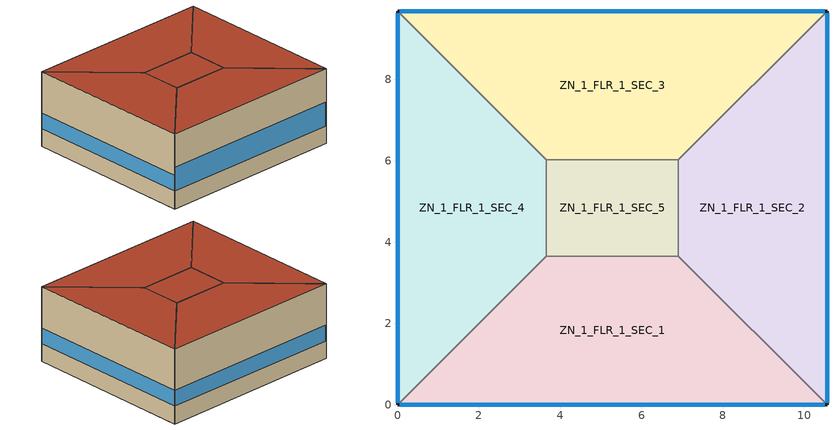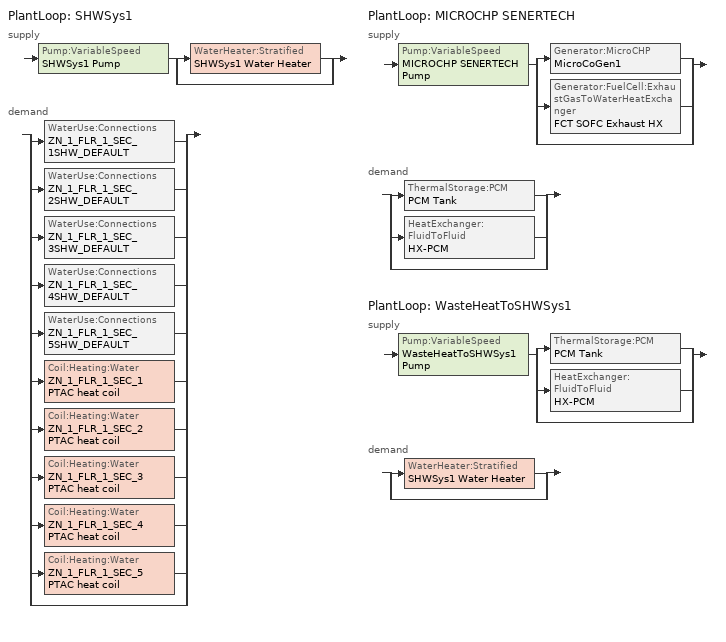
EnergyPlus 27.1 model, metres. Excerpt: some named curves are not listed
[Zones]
ZN_1_FLR_1_SEC_1
 floor ground (ASHRAE 90.1-2004_Sec 5.5-4_Unheated_Ext-slab): 3.66,3.66 6.9,3.66 10.56,0 0,0 z0
 wall outside (CBECS_New_Restaurant_North_Mass_Ext-wall): 0,0 10.56,0 z0:4.22
 wall to ZN_1_FLR_1_SEC_2 (ASHRAE 90.1-2004_Sec 5.5-4_Interior Wall_Int-Wall): 10.56,0 6.9,3.66 z0:4.22
 wall to ZN_1_FLR_1_SEC_5 (ASHRAE 90.1-2004_Sec 5.5-4_Interior Wall_Int-Wall): 6.9,3.66 3.66,3.66 z0:4.22
 wall to ZN_1_FLR_1_SEC_4 (ASHRAE 90.1-2004_Sec 5.5-4_Interior Wall_Int-Wall): 3.66,3.66 0,0 z0:4.22
 window (CBECS_Windows_Single_Pane_Tinted_0_1_fixed_north_window): 0.05,0 10.51,0 z1:2.33
 roof outside (CBECS_New_Restaurant_North_IEAD_Roof): 0,0 10.56,0 6.9,3.66 3.66,3.66 z4.22
ZN_1_FLR_1_SEC_2
 floor ground (ASHRAE 90.1-2004_Sec 5.5-4_Unheated_Ext-slab): 6.9,3.66 6.9,6.02 10.56,9.68 10.56,0 z0
 wall outside (CBECS_New_Restaurant_North_Mass_Ext-wall): 10.56,0 10.56,9.68 z0:4.22
 wall to ZN_1_FLR_1_SEC_3 (ASHRAE 90.1-2004_Sec 5.5-4_Interior Wall_Int-Wall): 10.56,9.68 6.9,6.02 z0:4.22
 wall to ZN_1_FLR_1_SEC_5 (ASHRAE 90.1-2004_Sec 5.5-4_Interior Wall_Int-Wall): 6.9,6.02 6.9,3.66 z0:4.22
 window (CBECS_Windows_Single_Pane_Tinted_0_1_fixed_west_window): 10.56,0.05 10.56,9.63 z1:1.89
 roof outside (CBECS_New_Restaurant_North_IEAD_Roof): 10.56,0 10.56,9.68 6.9,6.02 6.9,3.66 z4.22
ZN_1_FLR_1_SEC_3
 floor ground (ASHRAE 90.1-2004_Sec 5.5-4_Unheated_Ext-slab): 0,9.68 10.56,9.68 6.9,6.02 3.66,6.02 z0
 wall outside (CBECS_New_Restaurant_North_Mass_Ext-wall): 10.56,9.68 0,9.68 z0:4.22
 wall to ZN_1_FLR_1_SEC_5 (ASHRAE 90.1-2004_Sec 5.5-4_Interior Wall_Int-Wall): 3.66,6.02 6.9,6.02 z0:4.22
 wall to ZN_1_FLR_1_SEC_4 (ASHRAE 90.1-2004_Sec 5.5-4_Interior Wall_Int-Wall): 0,9.68 3.66,6.02 z0:4.22
 window (CBECS_Windows_Single_Pane_Tinted_0_1_fixed_south_window): 10.51,9.68 0.05,9.68 z1:1.89
 roof outside (CBECS_New_Restaurant_North_IEAD_Roof): 3.66,6.02 6.9,6.02 10.56,9.68 0,9.68 z4.22
ZN_1_FLR_1_SEC_4
 floor ground (ASHRAE 90.1-2004_Sec 5.5-4_Unheated_Ext-slab): 0,9.68 3.66,6.02 3.66,3.66 0,0 z0
 wall outside (CBECS_New_Restaurant_North_Mass_Ext-wall): 0,9.68 0,0 z0:4.22
 wall to ZN_1_FLR_1_SEC_5 (ASHRAE 90.1-2004_Sec 5.5-4_Interior Wall_Int-Wall): 3.66,3.66 3.66,6.02 z0:4.22
 window (CBECS_Windows_Single_Pane_Tinted_0_1_fixed_east_window): 0,9.63 0,0.05 z1:1.89
 roof outside (CBECS_New_Restaurant_North_IEAD_Roof): 0,0 3.66,3.66 3.66,6.02 0,9.68 z4.22
ZN_1_FLR_1_SEC_5
 floor ground (ASHRAE 90.1-2004_Sec 5.5-4_Unheated_Ext-slab): 3.66,6.02 6.9,6.02 6.9,3.66 3.66,3.66 z0
 roof outside (CBECS_New_Restaurant_North_IEAD_Roof): 3.66,3.66 6.9,3.66 6.9,6.02 3.66,6.02 z4.22
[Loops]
PlantLoop 'SHWSys1'
 supply: Pump:VariableSpeed 'SHWSys1 Pump' > split
  | WaterHeater:Stratified 'SHWSys1 Water Heater'
  | bypass
 demand: split
  | WaterUse:Connections 'ZN_1_FLR_1_SEC_1SHW_DEFAULT'
  | WaterUse:Connections 'ZN_1_FLR_1_SEC_2SHW_DEFAULT'
  | WaterUse:Connections 'ZN_1_FLR_1_SEC_3SHW_DEFAULT'
  | WaterUse:Connections 'ZN_1_FLR_1_SEC_4SHW_DEFAULT'
  | WaterUse:Connections 'ZN_1_FLR_1_SEC_5SHW_DEFAULT'
  | Coil:Heating:Water 'ZN_1_FLR_1_SEC_1 PTAC heat coil'
  | Coil:Heating:Water 'ZN_1_FLR_1_SEC_2 PTAC heat coil'
  | Coil:Heating:Water 'ZN_1_FLR_1_SEC_3 PTAC heat coil'
  | Coil:Heating:Water 'ZN_1_FLR_1_SEC_4 PTAC heat coil'
  | Coil:Heating:Water 'ZN_1_FLR_1_SEC_5 PTAC heat coil'
  | bypass
PlantLoop 'MICROCHP SENERTECH'
 supply: Pump:VariableSpeed 'MICROCHP SENERTECH Pump' > split
  | Generator:MicroCHP 'MicroCoGen1'
  | Generator:FuelCell:ExhaustGasToWaterHeatExchanger 'FCT SOFC Exhaust HX'
  | bypass
 demand: split
  | ThermalStorage:PCM 'PCM Tank'
  | HeatExchanger:FluidToFluid 'HX-PCM'
  | bypass
PlantLoop 'WasteHeatToSHWSys1'
 supply: Pump:VariableSpeed 'WasteHeatToSHWSys1 Pump' > split
  | ThermalStorage:PCM 'PCM Tank'
  | HeatExchanger:FluidToFluid 'HX-PCM'
  | bypass
 demand: split
  | WaterHeater:Stratified 'SHWSys1 Water Heater'
  | bypass
[Building]
All: North Axis {deg}=158.434; Terrain=City; Loads Convergence Tolerance Value {W}=0.04; Temperature Convergence Tolerance Value {deltaC}=0.2; Solar Distribution=FullInteriorAndExterior; Maximum Number of Warmup Days=25; Minimum Number of Warmup Days=6
[Site:Location]
NEWARK_NJ_USA TMY2-14734: Latitude {deg}=40.7; Longitude {deg}=-74.17; Time Zone {hr}=-5; Elevation {m}=9
[SizingPeriod:DesignDay] Day of Month=21; Humidity Condition Type=WetBulb; Barometric Pressure {Pa}=101217; Rain Indicator=No; Snow Indicator=No; Daylight Saving Time Indicator=No; Solar Model Indicator=ASHRAEClearSky
Name | Month | Day Type | Maximum Dry-Bulb Temperature {C} | Daily Dry-Bulb Temperature Range {deltaC} | Wetbulb or DewPoint at Maximum Dry-Bulb {C} | Wind Speed {m/s} | Wind Direction {deg} | Sky Clearness
NEWARK Ann Htg 99.6% Condns DB | 1 | WinterDesignDay | -12.1 | 0 | -12.1 | 6.1 | 280 | 0
NEWARK Ann Clg .4% Condns DB=>MWB | 7 | SummerDesignDay | 34.1 | 8.9 | 23.8 | 5.7 | 250 | 1
[Site:GroundTemperature:BuildingSurface]
20, 19.99, 20.02, 20.05, 20.09, 20.16, 20.19, 20.22, 20.23, 20.22, 20.19, 20.15
[Site:WaterMainsTemperature]
Calculation Method=Correlation; Annual Average Outdoor Air Temperature {C}=12.08; Maximum Difference In Monthly Average Outdoor Air Temperatures {deltaC}=25.8
[WindowMaterial:Glazing]
Grey 6MM: Optical Data Type=SpectralAverage; Thickness {m}=0.006; Solar Transmittance at Normal Incidence=0.455; Front Side Solar Reflectance at Normal Incidence=0.053; Back Side Solar Reflectance at Normal Incidence=0.053; Visible Transmittance at Normal Incidence=0.431; Front Side Visible Reflectance at Normal Incidence=0.052; Back Side Visible Reflectance at Normal Incidence=0.052; Infrared Transmittance at Normal Incidence=0; Front Side Infrared Hemispherical Emissivity=0.84; Back Side Infrared Hemispherical Emissivity=0.84; Conductivity {W/m-K}=0.9
[Material] Thermal Absorptance=0.9
Name | Roughness | Thickness {m} | Conductivity {W/m-K} | Density {kg/m3} | Specific Heat {J/kg-K} | Solar Absorptance | Visible Absorptance
Roof Membrane [1] | Rough | 0.0095 | 0.19 | 1121.29 | 1670 | 0.75 | 0.75
Roof Insulation [84] | MediumRough | 0.1022 | 0.049 | 265 | 836.8 | 0.7 | 0.7
Metal Decking | MediumSmooth | 0.0015 | 45.006 | 7680 | 418.4 | 0.7 | 0.3
GP01 1/2 GYPSUM | Smooth | 0.0127 | 0.16 | 800 | 1090 | 0.7 | 0.5
1IN Stucco | Smooth | 0.0253 | 0.6918 | 1858 | 837 | 0.92 | 0.92
8IN Concrete HW | MediumRough | 0.2033 | 1.7296 | 2243 | 837 | 0.65 | 0.65
Wall Insulation [160] | MediumRough | 0.0208 | 0.0432 | 91 | 837 | 0.5 | 0.5
1/2IN Gypsum | Smooth | 0.0127 | 0.16 | 784.9 | 830 | 0.92 | 0.92
MAT-CC05 8 HW CONCRETE | Rough | 0.2032 | 1.311 | 2240 | 836.8 | 0.7 | 0.7
Std Wood 6inch | MediumSmooth | 0.15 | 0.12 | 540 | 1210 | 0.7 | 0.7
PCM_Material | MediumSmooth | 0.02 | 2000 | 800 | 2000 | 0.7 | 0.7
[Material:NoMass]
CP02 CARPET PAD: Roughness=VeryRough; Thermal Resistance {m2-K/W}=0.2165; Thermal Absorptance=0.9; Solar Absorptance=0.7; Visible Absorptance=0.8
[Construction]
InteriorFurnishings: Std Wood 6inch
CBECS_Windows_Single_Pane_Tinted_0_1_fixed_south_window; CBECS_Windows_Single_Pane_Tinted_0_1_fixed_east_window; CBECS_Windows_Single_Pane_Tinted_0_1_fixed_north_window; CBECS_Windows_Single_Pane_Tinted_0_1_fixed_west_window: Grey 6MM
CBECS_New_Restaurant_North_IEAD_Roof: Roof Membrane [1], Roof Insulation [84], Metal Decking
ASHRAE 90.1-2004_Sec 5.5-4_Interior Wall_Int-Wall: GP01 1/2 GYPSUM, GP01 1/2 GYPSUM
CBECS_New_Restaurant_North_Mass_Ext-wall: 1IN Stucco, 8IN Concrete HW, Wall Insulation [160], 1/2IN Gypsum
ASHRAE 90.1-2004_Sec 5.5-4_Unheated_Ext-slab: MAT-CC05 8 HW CONCRETE, CP02 CARPET PAD
[MaterialProperty:PhaseChangeHysteresis]
PCM_Material: Latent Heat during the Entire Phase Change Process {J/kg}=60000; Liquid State Thermal Conductivity {W/m-K}=0.5; Liquid State Density {kg/m3}=800; Liquid State Specific Heat {J/kg-K}=2000; High Temperature Difference of Melting Curve {deltaC}=2; Peak Melting Temperature {C}=50; Low Temperature Difference of Melting Curve {deltaC}=2; Solid State Thermal Conductivity {W/m-K}=0.5; Solid State Density {kg/m3}=800; Solid State Specific Heat {J/kg-K}=2000; High Temperature Difference of Freezing Curve {deltaC}=2; Peak Freezing Temperature {C}=35; Low Temperature Difference of Freezing Curve {deltaC}=2
[ComponentCost:LineItem]
Name | Line Item Type | Item | Cost per Area {$/m2} | Cost per Each {$} | Quantity | Cost per Unit of Output Capacity {$/kW}
Interior Furnishings | Construction | InteriorFurnishings | 1
south:CBECS_Windows_Single_Pane_Tinted_0_1_fixed_south_window | Construction | CBECS_Windows_Single_Pane_Tinted_0_1_fixed_south_window | 1
east:CBECS_Windows_Single_Pane_Tinted_0_1_fixed_east_window | Construction | CBECS_Windows_Single_Pane_Tinted_0_1_fixed_east_window | 1
north:CBECS_Windows_Single_Pane_Tinted_0_1_fixed_north_window | Construction | CBECS_Windows_Single_Pane_Tinted_0_1_fixed_north_window | 1
west:CBECS_Windows_Single_Pane_Tinted_0_1_fixed_west_window | Construction | CBECS_Windows_Single_Pane_Tinted_0_1_fixed_west_window | 1
roofs:CBECS_New_Restaurant_North_IEAD_Roof | Construction | CBECS_New_Restaurant_North_IEAD_Roof | 1
int-walls:ASHRAE 90.1-2004_Sec 5.5-4_Interior Wall_Int-Wall | Construction | ASHRAE 90.1-2004_Sec 5.5-4_Interior Wall_Int-Wall | 1
ext-walls:CBECS_New_Restaurant_North_Mass_Ext-wall | Construction | CBECS_New_Restaurant_North_Mass_Ext-wall | 1
ext-slab:ASHRAE 90.1-2004_Sec 5.5-4_Unheated_Ext-slab | Construction | ASHRAE 90.1-2004_Sec 5.5-4_Unheated_Ext-slab | 560.787
Infiltration:ZN_1_FLR_1_SEC_1 | General | ZN_1_FLR_1_SEC_1 |  | 1 | 0.0193
People:ZN_1_FLR_1_SEC_1 | General | ZN_1_FLR_1_SEC_1 |  | 1 | 10.3741
LIGHTING EQUIP:ZN_1_FLR_1_SEC_1 | Lights | ZN_1_FLR_1_SEC_1 |  |  |  | 1
ELECTRIC EQUIPMENT:ZN_1_FLR_1_SEC_1:MiscPlug | General | ZN_1_FLR_1_SEC_1 |  | 1 | 0.2576
GAS EQUIPMENT:ZN_1_FLR_1_SEC_1:MiscGas | General | ZN_1_FLR_1_SEC_1 |  | 1 | 1.4882
Infiltration:ZN_1_FLR_1_SEC_2 | General | ZN_1_FLR_1_SEC_2 |  | 1 | 0.0174
People:ZN_1_FLR_1_SEC_2 | General | ZN_1_FLR_1_SEC_2 |  | 1 | 9.0473
LIGHTING EQUIP:ZN_1_FLR_1_SEC_2 | Lights | ZN_1_FLR_1_SEC_2 |  |  |  | 1
ELECTRIC EQUIPMENT:ZN_1_FLR_1_SEC_2:MiscPlug | General | ZN_1_FLR_1_SEC_2 |  | 1 | 0.2247
GAS EQUIPMENT:ZN_1_FLR_1_SEC_2:MiscGas | General | ZN_1_FLR_1_SEC_2 |  | 1 | 1.2979
Infiltration:ZN_1_FLR_1_SEC_3 | General | ZN_1_FLR_1_SEC_3 |  | 1 | 0.0193
People:ZN_1_FLR_1_SEC_3 | General | ZN_1_FLR_1_SEC_3 |  | 1 | 10.3741
LIGHTING EQUIP:ZN_1_FLR_1_SEC_3 | Lights | ZN_1_FLR_1_SEC_3 |  |  |  | 1
ELECTRIC EQUIPMENT:ZN_1_FLR_1_SEC_3:MiscPlug | General | ZN_1_FLR_1_SEC_3 |  | 1 | 0.2576
GAS EQUIPMENT:ZN_1_FLR_1_SEC_3:MiscGas | General | ZN_1_FLR_1_SEC_3 |  | 1 | 1.4882
Infiltration:ZN_1_FLR_1_SEC_4 | General | ZN_1_FLR_1_SEC_4 |  | 1 | 0.0174
People:ZN_1_FLR_1_SEC_4 | General | ZN_1_FLR_1_SEC_4 |  | 1 | 9.0473
LIGHTING EQUIP:ZN_1_FLR_1_SEC_4 | Lights | ZN_1_FLR_1_SEC_4 |  |  |  | 1
ELECTRIC EQUIPMENT:ZN_1_FLR_1_SEC_4:MiscPlug | General | ZN_1_FLR_1_SEC_4 |  | 1 | 0.2247
GAS EQUIPMENT:ZN_1_FLR_1_SEC_4:MiscGas | General | ZN_1_FLR_1_SEC_4 |  | 1 | 1.2979
Infiltration:ZN_1_FLR_1_SEC_5 | General | ZN_1_FLR_1_SEC_5 |  | 1 | 0.0022
People:ZN_1_FLR_1_SEC_5 | General | ZN_1_FLR_1_SEC_5 |  | 1 | 3.1572
LIGHTING EQUIP:ZN_1_FLR_1_SEC_5 | Lights | ZN_1_FLR_1_SEC_5 |  |  |  | 1
ELECTRIC EQUIPMENT:ZN_1_FLR_1_SEC_5:MiscPlug | General | ZN_1_FLR_1_SEC_5 |  | 1 | 0.0784
GAS EQUIPMENT:ZN_1_FLR_1_SEC_5:MiscGas | General | ZN_1_FLR_1_SEC_5 |  | 1 | 0.4529
[Zone] Type=1; Multiplier=1; Ceiling Height {m}=4.2192; Floor Area {m2}=Autocalculate; Part of Total Floor Area=Yes
Name | Volume {m3}
ZN_1_FLR_1_SEC_1; ZN_1_FLR_1_SEC_3 | 106.4968
ZN_1_FLR_1_SEC_2; ZN_1_FLR_1_SEC_4 | 92.8772
ZN_1_FLR_1_SEC_5 | 32.4109
[InternalMass] Construction=InteriorFurnishings
Name | Zone or ZoneList | Surface Area {m2}
ZN_1_FLR_1_SEC_1_InternalMass_1 | ZN_1_FLR_1_SEC_1 | 50.4821
ZN_1_FLR_1_SEC_2_InternalMass_1 | ZN_1_FLR_1_SEC_2 | 44.0261
ZN_1_FLR_1_SEC_3_InternalMass_1 | ZN_1_FLR_1_SEC_3 | 50.4821
ZN_1_FLR_1_SEC_4_InternalMass_1 | ZN_1_FLR_1_SEC_4 | 44.0261
ZN_1_FLR_1_SEC_5_InternalMass_1 | ZN_1_FLR_1_SEC_5 | 15.3636
[ZoneInfiltration:DesignFlowRate] Schedule=INFIL_SCH; Design Flow Rate Calculation Method=Flow/Zone; Constant Term Coefficient=1; Temperature Term Coefficient=0; Velocity Term Coefficient=0; Velocity Squared Term Coefficient=0
Name | Zone or ZoneList or Space or SpaceList | Design Flow Rate {m3/s}
ZN_1_FLR_1_SEC_1_Infiltration | ZN_1_FLR_1_SEC_1 | 0.0193
ZN_1_FLR_1_SEC_2_Infiltration | ZN_1_FLR_1_SEC_2 | 0.0174
ZN_1_FLR_1_SEC_3_Infiltration | ZN_1_FLR_1_SEC_3 | 0.0193
ZN_1_FLR_1_SEC_4_Infiltration | ZN_1_FLR_1_SEC_4 | 0.0174
ZN_1_FLR_1_SEC_5_Infiltration | ZN_1_FLR_1_SEC_5 | 0.0022
[People] Number of People Schedule=BLDG_OCC_SCH; Number of People Calculation Method=People; Fraction Radiant=0.3; Activity Level Schedule=ACTIVITY_SCH; Carbon Dioxide Generation Rate {m3/s-W}=3.82e-08; Mean Radiant Temperature Calculation Type=EnclosureAveraged; Work Efficiency Schedule=WORK_EFF_SCH; Clothing Insulation Calculation Method=ClothingInsulationSchedule; Clothing Insulation Schedule=CLOTHING_SCH; Air Velocity Schedule=AIR_VELO_SCH; Thermal Comfort Model 1 Type=Fanger
Name | Zone or ZoneList or Space or SpaceList | Number of People
ZN_1_FLR_1_SEC_1 | ZN_1_FLR_1_SEC_1 | 10.3741
ZN_1_FLR_1_SEC_2 | ZN_1_FLR_1_SEC_2 | 9.0473
ZN_1_FLR_1_SEC_3 | ZN_1_FLR_1_SEC_3 | 10.3741
ZN_1_FLR_1_SEC_4 | ZN_1_FLR_1_SEC_4 | 9.0473
ZN_1_FLR_1_SEC_5 | ZN_1_FLR_1_SEC_5 | 3.1572
[Lights] Schedule=BLDG_LIGHT_SCH; Design Level Calculation Method=LightingLevel; Return Air Fraction=0; Fraction Radiant=0.2; Fraction Visible=0.2; Fraction Replaceable=1
Name | Zone or ZoneList or Space or SpaceList | Lighting Level {W}
ZN_1_FLR_1_SEC_1_Lights | ZN_1_FLR_1_SEC_1 | 440.7594
ZN_1_FLR_1_SEC_2_Lights | ZN_1_FLR_1_SEC_2 | 384.3918
ZN_1_FLR_1_SEC_3_Lights | ZN_1_FLR_1_SEC_3 | 440.7594
ZN_1_FLR_1_SEC_4_Lights | ZN_1_FLR_1_SEC_4 | 384.3918
ZN_1_FLR_1_SEC_5_Lights | ZN_1_FLR_1_SEC_5 | 134.1393
[ElectricEquipment] Schedule=BLDG_EQUIP_SCH; Design Level Calculation Method=EquipmentLevel; Fraction Latent=0; Fraction Radiant=0.5; Fraction Lost=0
Name | Zone or ZoneList or Space or SpaceList | Design Level {W}
ZN_1_FLR_1_SEC_1_MiscPlug_Equip | ZN_1_FLR_1_SEC_1 | 257.6077
ZN_1_FLR_1_SEC_2_MiscPlug_Equip | ZN_1_FLR_1_SEC_2 | 224.663
ZN_1_FLR_1_SEC_3_MiscPlug_Equip | ZN_1_FLR_1_SEC_3 | 257.6077
ZN_1_FLR_1_SEC_4_MiscPlug_Equip | ZN_1_FLR_1_SEC_4 | 224.663
ZN_1_FLR_1_SEC_5_MiscPlug_Equip | ZN_1_FLR_1_SEC_5 | 78.3995
[GasEquipment] Schedule=BLDG_EQUIP_SCH; Design Level Calculation Method=EquipmentLevel; Fraction Latent=0; Fraction Radiant=0.2; Fraction Lost=0; Carbon Dioxide Generation Rate {m3/s-W}=0
Name | Zone or ZoneList or Space or SpaceList | Design Level {W}
ZN_1_FLR_1_SEC_1_MiscGas_Equip | ZN_1_FLR_1_SEC_1 | 1488.23
ZN_1_FLR_1_SEC_2_MiscGas_Equip | ZN_1_FLR_1_SEC_2 | 1297.91
ZN_1_FLR_1_SEC_3_MiscGas_Equip | ZN_1_FLR_1_SEC_3 | 1488.23
ZN_1_FLR_1_SEC_4_MiscGas_Equip | ZN_1_FLR_1_SEC_4 | 1297.91
ZN_1_FLR_1_SEC_5_MiscGas_Equip | ZN_1_FLR_1_SEC_5 | 452.9242
[Sizing:Zone] Zone Cooling Design Supply Air Temperature Input Method=SupplyAirTemperature; Zone Cooling Design Supply Air Temperature {C}=14; Zone Heating Design Supply Air Temperature Input Method=SupplyAirTemperature; Zone Heating Design Supply Air Temperature {C}=50; Zone Cooling Design Supply Air Humidity Ratio {kgWater/kgDryAir}=0.0085; Zone Heating Design Supply Air Humidity Ratio {kgWater/kgDryAir}=0.008; Zone Heating Sizing Factor=0; Zone Cooling Sizing Factor=0; Cooling Design Air Flow Method=DesignDay; Cooling Design Air Flow Rate {m3/s}=0; Cooling Minimum Air Flow {m3/s}=0; Cooling Minimum Air Flow Fraction=0; Heating Design Air Flow Method=DesignDay; Heating Design Air Flow Rate {m3/s}=0; Account for Dedicated Outdoor Air System=No; Dedicated Outdoor Air System Control Strategy=NeutralSupplyAir; Dedicated Outdoor Air Low Setpoint Temperature for Design {C}=Autosize; Dedicated Outdoor Air High Setpoint Temperature for Design {C}=Autosize
Name | Design Specification Outdoor Air Object
ZN_1_FLR_1_SEC_1 | SZ DSOA ZN_1_FLR_1_SEC_1
ZN_1_FLR_1_SEC_2 | SZ DSOA ZN_1_FLR_1_SEC_2
ZN_1_FLR_1_SEC_3 | SZ DSOA ZN_1_FLR_1_SEC_3
ZN_1_FLR_1_SEC_4 | SZ DSOA ZN_1_FLR_1_SEC_4
ZN_1_FLR_1_SEC_5 | SZ DSOA ZN_1_FLR_1_SEC_5
[DesignSpecification:OutdoorAir] Outdoor Air Method=Flow/Zone; Outdoor Air Flow per Zone Floor Area {m3/s-m2}=0
Name | Outdoor Air Flow per Zone {m3/s}
SZ DSOA ZN_1_FLR_1_SEC_1; SZ DSOA ZN_1_FLR_1_SEC_3 | 0.202054
SZ DSOA ZN_1_FLR_1_SEC_2; SZ DSOA ZN_1_FLR_1_SEC_4 | 0.176214
SZ DSOA ZN_1_FLR_1_SEC_5 | 0.0614926
[ZoneControl:Thermostat] Control Type Schedule=Dual Zone Control Type Sched
Name | Zone or ZoneList | Control 1
ZN_1_FLR_1_SEC_1 Thermostat | ZN_1_FLR_1_SEC_1 | ZN_1_FLR_1_SEC_1 DualSPSched
ZN_1_FLR_1_SEC_2 Thermostat | ZN_1_FLR_1_SEC_2 | ZN_1_FLR_1_SEC_2 DualSPSched
ZN_1_FLR_1_SEC_3 Thermostat | ZN_1_FLR_1_SEC_3 | ZN_1_FLR_1_SEC_3 DualSPSched
ZN_1_FLR_1_SEC_4 Thermostat | ZN_1_FLR_1_SEC_4 | ZN_1_FLR_1_SEC_4 DualSPSched
ZN_1_FLR_1_SEC_5 Thermostat | ZN_1_FLR_1_SEC_5 | ZN_1_FLR_1_SEC_5 DualSPSched
[ThermostatSetpoint:DualSetpoint] Heating Setpoint Temperature Schedule=HtgSetP_Sch; Cooling Setpoint Temperature Schedule=ClgSetP_Sch
ZN_1_FLR_1_SEC_1 DualSPSched; ZN_1_FLR_1_SEC_2 DualSPSched; ZN_1_FLR_1_SEC_3 DualSPSched; ZN_1_FLR_1_SEC_4 DualSPSched; ZN_1_FLR_1_SEC_5 DualSPSched
[Zone equipment]
ZN_1_FLR_1_SEC_1: ZN_1_FLR_1_SEC_1 PTAC
ZN_1_FLR_1_SEC_2: ZN_1_FLR_1_SEC_2 PTAC
ZN_1_FLR_1_SEC_3: ZN_1_FLR_1_SEC_3 PTAC
ZN_1_FLR_1_SEC_4: ZN_1_FLR_1_SEC_4 PTAC
ZN_1_FLR_1_SEC_5: ZN_1_FLR_1_SEC_5 PTAC
[ZoneHVAC:PackagedTerminalAirConditioner] Availability Schedule=ALWAYS_ON; Cooling Supply Air Flow Rate {m3/s}=Autosize; Heating Supply Air Flow Rate {m3/s}=Autosize; No Load Supply Air Flow Rate {m3/s}=Autosize; Cooling Outdoor Air Flow Rate {m3/s}=Autosize; Heating Outdoor Air Flow Rate {m3/s}=Autosize; No Load Outdoor Air Flow Rate {m3/s}=Autosize; Fan Placement=DrawThrough; Supply Air Fan Operating Mode Schedule=ALWAYS_OFF
Name | Supply Air Fan | Heating Coil | Cooling Coil
ZN_1_FLR_1_SEC_1 PTAC | ZN_1_FLR_1_SEC_1 PTACFan | ZN_1_FLR_1_SEC_1 PTAC heat coil | ZN_1_FLR_1_SEC_1 PTAC DXCoil
ZN_1_FLR_1_SEC_2 PTAC | ZN_1_FLR_1_SEC_2 PTACFan | ZN_1_FLR_1_SEC_2 PTAC heat coil | ZN_1_FLR_1_SEC_2 PTAC DXCoil
ZN_1_FLR_1_SEC_3 PTAC | ZN_1_FLR_1_SEC_3 PTACFan | ZN_1_FLR_1_SEC_3 PTAC heat coil | ZN_1_FLR_1_SEC_3 PTAC DXCoil
ZN_1_FLR_1_SEC_4 PTAC | ZN_1_FLR_1_SEC_4 PTACFan | ZN_1_FLR_1_SEC_4 PTAC heat coil | ZN_1_FLR_1_SEC_4 PTAC DXCoil
ZN_1_FLR_1_SEC_5 PTAC | ZN_1_FLR_1_SEC_5 PTACFan | ZN_1_FLR_1_SEC_5 PTAC heat coil | ZN_1_FLR_1_SEC_5 PTAC DXCoil
[Fan:OnOff] Availability Schedule=ALWAYS_ON; Fan Total Efficiency=0.1908; Pressure Rise {Pa}=297.23; Maximum Flow Rate {m3/s}=Autosize; Motor Efficiency=0.85; Motor In Airstream Fraction=1
ZN_1_FLR_1_SEC_1 PTACFan; ZN_1_FLR_1_SEC_2 PTACFan; ZN_1_FLR_1_SEC_3 PTACFan; ZN_1_FLR_1_SEC_4 PTACFan; ZN_1_FLR_1_SEC_5 PTACFan
[Coil:Cooling:DX:SingleSpeed] Availability Schedule=ALWAYS_ON; Gross Rated Total Cooling Capacity {W}=Autosize; Gross Rated Sensible Heat Ratio=Autosize; Gross Rated Cooling COP {W/W}=2.5636; Rated Air Flow Rate {m3/s}=Autosize; 2023 Rated Evaporator Fan Power Per Volume Flow Rate {W/(m3/s)}=934.4
Name | Total Cooling Capacity Function of Temperature Curve | Total Cooling Capacity Function of Flow Fraction Curve | Energy Input Ratio Function of Temperature Curve | Energy Input Ratio Function of Flow Fraction Curve | Part Load Fraction Correlation Curve
ZN_1_FLR_1_SEC_1 PTAC DXCoil | ZN_1_FLR_1_SEC_1 PTACHPACCoolCapFT | ZN_1_FLR_1_SEC_1 PTACHPACCoolCapFFF | ZN_1_FLR_1_SEC_1 PTACHPACEIRFT | ZN_1_FLR_1_SEC_1 PTACHPACEIRFFF | ZN_1_FLR_1_SEC_1 PTACHPACPLFFPLR
ZN_1_FLR_1_SEC_2 PTAC DXCoil | ZN_1_FLR_1_SEC_2 PTACHPACCoolCapFT | ZN_1_FLR_1_SEC_2 PTACHPACCoolCapFFF | ZN_1_FLR_1_SEC_2 PTACHPACEIRFT | ZN_1_FLR_1_SEC_2 PTACHPACEIRFFF | ZN_1_FLR_1_SEC_2 PTACHPACPLFFPLR
ZN_1_FLR_1_SEC_3 PTAC DXCoil | ZN_1_FLR_1_SEC_3 PTACHPACCoolCapFT | ZN_1_FLR_1_SEC_3 PTACHPACCoolCapFFF | ZN_1_FLR_1_SEC_3 PTACHPACEIRFT | ZN_1_FLR_1_SEC_3 PTACHPACEIRFFF | ZN_1_FLR_1_SEC_3 PTACHPACPLFFPLR
ZN_1_FLR_1_SEC_4 PTAC DXCoil | ZN_1_FLR_1_SEC_4 PTACHPACCoolCapFT | ZN_1_FLR_1_SEC_4 PTACHPACCoolCapFFF | ZN_1_FLR_1_SEC_4 PTACHPACEIRFT | ZN_1_FLR_1_SEC_4 PTACHPACEIRFFF | ZN_1_FLR_1_SEC_4 PTACHPACPLFFPLR
ZN_1_FLR_1_SEC_5 PTAC DXCoil | ZN_1_FLR_1_SEC_5 PTACHPACCoolCapFT | ZN_1_FLR_1_SEC_5 PTACHPACCoolCapFFF | ZN_1_FLR_1_SEC_5 PTACHPACEIRFT | ZN_1_FLR_1_SEC_5 PTACHPACEIRFFF | ZN_1_FLR_1_SEC_5 PTACHPACPLFFPLR
[Coil:Heating:Water] Availability Schedule=ALWAYS_ON; U-Factor Times Area Value {W/K}=Autosize; Maximum Water Flow Rate {m3/s}=Autosize; Performance Input Method=UFactorTimesAreaAndDesignWaterFlowRate; Rated Capacity {W}=Autosize; Rated Inlet Water Temperature {C}=82.2; Rated Inlet Air Temperature {C}=16.6; Rated Outlet Water Temperature {C}=71.1; Rated Outlet Air Temperature {C}=32.2
ZN_1_FLR_1_SEC_1 PTAC heat coil; ZN_1_FLR_1_SEC_2 PTAC heat coil; ZN_1_FLR_1_SEC_3 PTAC heat coil; ZN_1_FLR_1_SEC_4 PTAC heat coil; ZN_1_FLR_1_SEC_5 PTAC heat coil
[WaterUse:Connections]
Name | Water Use Equipment 1
ZN_1_FLR_1_SEC_1SHW_DEFAULT | ZN_1_FLR_1_SEC_1SHW_DEFAULT
ZN_1_FLR_1_SEC_2SHW_DEFAULT | ZN_1_FLR_1_SEC_2SHW_DEFAULT
ZN_1_FLR_1_SEC_3SHW_DEFAULT | ZN_1_FLR_1_SEC_3SHW_DEFAULT
ZN_1_FLR_1_SEC_4SHW_DEFAULT | ZN_1_FLR_1_SEC_4SHW_DEFAULT
ZN_1_FLR_1_SEC_5SHW_DEFAULT | ZN_1_FLR_1_SEC_5SHW_DEFAULT
[WaterUse:Equipment] Flow Rate Fraction Schedule=HOURS_OF_OPERATION
Name | Peak Flow Rate {m3/s} | Target Temperature Schedule | Hot Water Supply Temperature Schedule | Zone | Sensible Fraction Schedule | Latent Fraction Schedule
ZN_1_FLR_1_SEC_1SHW_DEFAULT | 1.3688e-05 | ZN_1_FLR_1_SEC_1SHW_DEFAULT Temp Sched | ZN_1_FLR_1_SEC_1SHW_DEFAULTHot Supply Temp Sched | ZN_1_FLR_1_SEC_1 | ZN_1_FLR_1_SEC_1SHW_DEFAULT Sensible fract sched | ZN_1_FLR_1_SEC_1SHW_DEFAULT Latent fract sched
ZN_1_FLR_1_SEC_2SHW_DEFAULT | 1.19375e-05 | ZN_1_FLR_1_SEC_2SHW_DEFAULT Temp Sched | ZN_1_FLR_1_SEC_2SHW_DEFAULTHot Supply Temp Sched | ZN_1_FLR_1_SEC_2 | ZN_1_FLR_1_SEC_2SHW_DEFAULT Sensible fract sched | ZN_1_FLR_1_SEC_2SHW_DEFAULT Latent fract sched
ZN_1_FLR_1_SEC_3SHW_DEFAULT | 1.3688e-05 | ZN_1_FLR_1_SEC_3SHW_DEFAULT Temp Sched | ZN_1_FLR_1_SEC_3SHW_DEFAULTHot Supply Temp Sched | ZN_1_FLR_1_SEC_3 | ZN_1_FLR_1_SEC_3SHW_DEFAULT Sensible fract sched | ZN_1_FLR_1_SEC_3SHW_DEFAULT Latent fract sched
ZN_1_FLR_1_SEC_4SHW_DEFAULT | 1.19375e-05 | ZN_1_FLR_1_SEC_4SHW_DEFAULT Temp Sched | ZN_1_FLR_1_SEC_4SHW_DEFAULTHot Supply Temp Sched | ZN_1_FLR_1_SEC_4 | ZN_1_FLR_1_SEC_4SHW_DEFAULT Sensible fract sched | ZN_1_FLR_1_SEC_4SHW_DEFAULT Latent fract sched
ZN_1_FLR_1_SEC_5SHW_DEFAULT | 4.16576e-06 | ZN_1_FLR_1_SEC_5SHW_DEFAULT Temp Sched | ZN_1_FLR_1_SEC_5SHW_DEFAULTHot Supply Temp Sched | ZN_1_FLR_1_SEC_5 | ZN_1_FLR_1_SEC_5SHW_DEFAULT Sensible fract sched | ZN_1_FLR_1_SEC_5SHW_DEFAULT Latent fract sched
[PlantLoop] Fluid Type=Water; Minimum Loop Temperature {C}=10; Minimum Loop Flow Rate {m3/s}=0; Plant Loop Volume {m3}=Autocalculate; Load Distribution Scheme=Optimal
Name | Plant Equipment Operation Scheme | Maximum Loop Temperature {C} | Maximum Loop Flow Rate {m3/s}
SHWSys1 | SHWSys1 Loop Operation Scheme List | 85 | Autosize
MICROCHP SENERTECH | MICROCHP SENERTECH Loop Operation Scheme List | 98 | 0.001
WasteHeatToSHWSys1 | WasteHeatToSHWSys1 Loop Operation Scheme List | 85 | Autosize
[Sizing:Plant] Loop Type=Heating
Name | Design Loop Exit Temperature {C} | Loop Design Temperature Difference {deltaC}
SHWSys1; WasteHeatToSHWSys1 | 60 | 5
MICROCHP SENERTECH | 70 | 10
[SetpointManager:Scheduled] Control Variable=Temperature
Name | Schedule | Setpoint Node or NodeList
SHWSys1 Loop Setpoint Manager | SHWSys1-Loop-Temp-Schedule | SHWSys1 Supply Outlet Node
MICROCHP SENERTECH Loop Setpoint Manager | MICROCHP SENERTECH Loop Setpoint Sched | MICROCHP SENERTECH Supply Outlet Node
WasteHeatToSHWSys1 Loop Setpoint Manager | WasteHeatToSHWSys1-Loop-Temp-Schedule | WasteHeatToSHWSys1 Supply Outlet Node
[PlantEquipmentOperationSchemes]
Name | Control Scheme 1 | Control Scheme 1 Schedule
SHWSys1 Loop Operation Scheme List | SHWSys1 Operation Scheme | PlantOnSched
MICROCHP SENERTECH Loop Operation Scheme List | MICROCHP SENERTECH Operation Scheme | ALWAYS_ON
WasteHeatToSHWSys1 Loop Operation Scheme List | WasteHeatToSHWSys1 Operation Scheme | PlantOnSched
[PlantEquipmentOperation:HeatingLoad] Load Range 1 Lower Limit {W}=0
Name | Load Range 1 Upper Limit {W} | Range 1 Equipment List
SHWSys1 Operation Scheme | 1e+15 | SHWSys1 Equipment List
MICROCHP SENERTECH Operation Scheme | 1e+06 | MICROCHP SENERTECH Equipment List
WasteHeatToSHWSys1 Operation Scheme | 1e+15 | WasteHeatToSHWSys1 Equipment List
[PlantEquipmentList]
SHWSys1 Equipment List; WasteHeatToSHWSys1 Equipment List: SHWSys1 Water Heater
MICROCHP SENERTECH Equipment List: MicroCoGen1
[Pump:VariableSpeed] Fraction of Motor Inefficiencies to Fluid Stream=0; Coefficient 1 of the Part Load Performance Curve=0; Coefficient 2 of the Part Load Performance Curve=1; Coefficient 3 of the Part Load Performance Curve=0; Coefficient 4 of the Part Load Performance Curve=0; Design Minimum Flow Rate {m3/s}=0; Pump Control Type=Intermittent
Name | Design Maximum Flow Rate {m3/s} | Design Pump Head {Pa} | Design Power Consumption {W} | Motor Efficiency
SHWSys1 Pump; WasteHeatToSHWSys1 Pump | Autosize | 1 | Autosize | 1
MICROCHP SENERTECH Pump | 0.0008 | 20000 | 140 | 0.87
[WaterHeater:Stratified]
SHWSys1 Water Heater: Tank Volume {m3}=1.5; Tank Height {m}=0.9697; Tank Shape=VerticalCylinder; Maximum Temperature Limit {C}=98; Heater Priority Control=MasterSlave; Heater 1 Setpoint Temperature Schedule=SHWSys1 Water Heater Setpoint Temperature Schedule; Heater 1 Deadband Temperature Difference {deltaC}=10; Heater 1 Capacity {W}=4500; Heater 1 Height {m}=0.8728; Heater 2 Setpoint Temperature Schedule=SHWSys1 Water Heater Setpoint Temperature Schedule; Heater 2 Deadband Temperature Difference {deltaC}=5; Heater 2 Capacity {W}=0; Heater 2 Height {m}=0; Heater Fuel Type=NaturalGas; Heater Thermal Efficiency=0.8; Off Cycle Parasitic Fuel Consumption Rate {W}=0; Off Cycle Parasitic Fuel Type=NaturalGas; Off Cycle Parasitic Heat Fraction to Tank=0.8; Off Cycle Parasitic Height {m}=0.5; On Cycle Parasitic Fuel Type=NaturalGas; On Cycle Parasitic Height {m}=0.5; Ambient Temperature Indicator=Schedule; Ambient Temperature Schedule=SHWSys1 Water Heater Ambient Temperature Schedule; Uniform Skin Loss Coefficient per Unit Area to Ambient Temperature {W/m2-K}=0.6; Skin Loss Fraction to Zone=1; Off Cycle Flue Loss Coefficient to Ambient Temperature {W/K}=6; Use Side Effectiveness=1; Use Side Inlet Height {m}=0.0485; Use Side Outlet Height {m}=0.9212; Source Side Effectiveness=1; Source Side Inlet Height {m}=0.9212; Source Side Outlet Height {m}=0.0485; Inlet Mode=Fixed; Use Side Design Flow Rate {m3/s}=Autosize; Source Side Design Flow Rate {m3/s}=Autosize; Indirect Water Heating Recovery Time {hr}=0.75; Number of Nodes=10; Additional Destratification Conductivity {W/m-K}=0.1
[Generator:MicroCHP]
MicroCoGen1: Performance Parameters=SENERTECH5_5KW; Zone=ZN_1_FLR_1_SEC_1; Generator Fuel Supply=NATURALGAS; Availability Schedule=ALWAYS_ON
[Generator:MicroCHP:NonNormalizedParameters]
SENERTECH5_5KW: Maximum Electric Power {W}=5500; Minimum Electric Power {W}=0; Minimum Cooling Water Flow Rate {kg/s}=0; Maximum Cooling Water Temperature {C}=80; Electrical Efficiency Curve=SenerTechElEff; Thermal Efficiency Curve=SenerTechThermEff; Cooling Water Flow Rate Mode=InternalControl; Cooling Water Flow Rate Curve=SenerTechCoolWaterflow; Air Flow Rate Curve=SenerTechAirFlow; Maximum Net Electrical Power Rate of Change {W/s}=1e+09; Maximum Fuel Flow Rate of Change {kg/s2}=1e+09; Heat Exchanger U-Factor Times Area Value {W/K}=741; Skin Loss U-Factor Times Area Value {W/K}=13.7; Skin Loss Radiative Fraction=0.5; Aggregated Thermal Mass of Energy Conversion Portion of Generator {W/K}=63605.6; Aggregated Thermal Mass of Heat Recovery Portion of Generator {W/K}=1000.7; Standby Power {W}=0; Warm Up Mode=TimeDelay; Warm Up Delay Time {s}=60; Cool Down Power {W}=0; Cool Down Delay Time {s}=60; Restart Mode=OptionalCoolDown
[Generator:FuelSupply] Fuel Temperature Modeling Mode=TemperatureFromAirNode; Compressor Heat Loss Factor=1; Fuel Type=GaseousConstituents; Number of Constituents in Gaseous Constituent Fuel Supply=8; Constituent 1=Methane; Constituent 1 Molar Fraction=0.949; Constituent 2=CarbonDioxide; Constituent 2 Molar Fraction=0.007; Constituent 3=Nitrogen; Constituent 3 Molar Fraction=0.016; Constituent 4=Ethane; Constituent 4 Molar Fraction=0.025; Constituent 5=Propane; Constituent 5 Molar Fraction=0.002; Constituent 6=Butane; Constituent 6 Molar Fraction=0.0006; Constituent 7=Pentane; Constituent 7 Molar Fraction=0.0002; Constituent 8=Oxygen; Constituent 8 Molar Fraction=0.0002
Name | Compressor Power Multiplier Function of Fuel Rate Curve
NATURALGAS | NullCubic
FCT SOFC Fuel Supply | Null Cubic
[Exterior:FuelEquipment]
Equipment_SimpleRefrigeration: Fuel Use Type=Electricity; Schedule=ALWAYS_ON; Design Level {W}=1236.499
[Exterior:Lights]
Exterior Facade Lighting: Schedule=ALWAYS_ON; Design Level {W}=66.3946; Control Option=AstronomicalClock
[UtilityCost:Tariff]
Name | Output Meter | Conversion Factor Choice | Demand Window Length | Monthly Charge or Variable | Group
ConsEdisCo_No-9_GeneralLarge | Electricity:Facility | kWh | HalfHour | 87.3 | Comm Elect
ConsEdisCo_No-2_GeneralSmall | Electricity:Facility | kWh | HalfHour | 12.74 | Comm Elect
NY_EIAMonthlyRateGas | NaturalGas:Facility | MCF |  | 0 | Comm Gas
[UtilityCost:Charge:Simple] Season=Annual
Name | Utility Cost Charge Simple | Tariff | Source Variable | Category Variable | Cost per Unit Value or Variable
 | AnnualEnergyCharges | ConsEdisCo_No-9_GeneralLarge | totalEnergy | EnergyCharges | 0.1023
 | TaxofEightPercent | ConsEdisCo_No-9_GeneralLarge | SubTotal | Taxes | 0.08
 | TaxofEightPercent | ConsEdisCo_No-2_GeneralSmall | SubTotal | Taxes | 0.08
 | MonthlyRateGasCharge | NY_EIAMonthlyRateGas | totalEnergy | EnergyCharges | NY_MonthlyGasRates
 | TaxofEightPercent | NY_EIAMonthlyRateGas | SubTotal | Taxes | 0.08
[UtilityCost:Charge:Block] Season=Annual; Block Size 3 Value or Variable=remaining
Name | Utility Cost Charge Block | Tariff | Source Variable | Category Variable | Block Size 1 Value or Variable | Block 1 Cost per Unit Value or Variable | Block Size 2 Value or Variable | Block 2 Cost per Unit Value or Variable | Block 3 Cost per Unit Value or Variable
 | AnnualDemandCharge | ConsEdisCo_No-9_GeneralLarge | totalDemand | DemandCharges | 5 | 0 | 900 | 17.46 | 16.24
 | AnnualEnergyCharge | ConsEdisCo_No-2_GeneralSmall | totalEnergy | EnergyCharges | 900 | 0.173 | 1100 | 0.166 | 0.1329
[UtilityCost:Qualify] Variable=TotalDemand; Threshold Value or Variable=10; Season=Annual; Threshold Test=Count
Name | Utility Cost Qualify | Tariff | Qualify Type | Number of Months
 | MinDemand10kw | ConsEdisCo_No-9_GeneralLarge | Minimum | 12
 | MaxDemand10kw | ConsEdisCo_No-2_GeneralSmall | Maximum | 1
[UtilityCost:Variable]
NY_MonthlyGasRates: Tariff=NY_EIAMonthlyRateGas; Variable Type=Currency; January Value=9.55; February Value=9.82; March Value=9.79; April Value=9.25; May Value=8.75; June Value=9.52; July Value=9.28; August Value=9.19; September Value=8.74; October Value=9.04; November Value=8.51; December Value=9.24
[ElectricLoadCenter:Distribution] Generator Demand Limit Scheme Purchased Electric Demand Limit {W}=0; Electrical Buss Type=AlternatingCurrent
Name | Generator List | Generator Operation Scheme Type
Main Load Center | Generator List | FollowThermal
Generic Renewable Gen | Fake wind turbine list | Baseload
SOFC Electric Load Center | Micro-Generators | Baseload
[ElectricLoadCenter:Generators]
Name | Generator 1 | Generator 1 Rated Electric Power Output {W} | Generator 1 Availability Schedule | Generator 1 Rated Thermal to Electrical Power Ratio
Generator List | MicroCoGen1 | 5500 | ALWAYS_ON | 2.444
Fake wind turbine list | Mythical Wind Turbine | 456 | ALWAYS_ON | 1
Micro-Generators | FCT SOFC | 3400 | Always_ON
[Generator:CombustionTurbine]
Mythical Wind Turbine: Rated Power Output {W}=456; Minimum Part Load Ratio=1; Maximum Part Load Ratio=1; Optimum Part Load Ratio=1; Part Load Based Fuel Input Curve=Mythical Wind Turbine Null Input Curve; Temperature Based Fuel Input Curve=Mythical Wind Turbine Null Input Curve; Exhaust Flow Curve=Mythical Wind Turbine Null Input Curve; Part Load Based Exhaust Temperature Curve=Mythical Wind Turbine Null Input Curve; Temperature Based Exhaust Temperature Curve=Mythical Wind Turbine Null Input Curve; Heat Recovery Lube Energy Curve=Mythical Wind Turbine Null Input Curve; Coefficient 1 of U-Factor Times Area Curve=0.02; Coefficient 2 of U-Factor Times Area Curve=0.9; Maximum Exhaust Flow per Unit of Power Output {(kg/s)/W}=0; Design Minimum Exhaust Temperature {C}=150; Design Air Inlet Temperature {C}=25; Fuel Higher Heating Value {kJ/kg}=43500; Design Heat Recovery Water Flow Rate {m3/s}=0; Fuel Type=NaturalGas
[Generator:FuelCell]
FCT SOFC: Power Module=FCT SOFC Power Module; Air Supply=FCT SOFC Air Supply; Fuel Supply=FCT SOFC Fuel Supply; Water Supply=FCT SOFC Water Supply; Auxiliary Heater=FCT SOFC Auxiliary Heater; Heat Exchanger=FCT SOFC Exhaust HX; Electrical Storage=FCT SOFC Battery; Inverter=FCT SOFC Inverter
[Generator:FuelCell:PowerModule]
FCT SOFC Power Module: Efficiency Curve Mode=Annex42; Efficiency Curve=FCT Power Curve; Nominal Efficiency=0.354; Nominal Electrical Power {W}=3400; Number of Stops at Start of Simulation=0; Cycling Performance Degradation Coefficient=0; Number of Run Hours at Beginning of Simulation {hr}=0; Accumulated Run Time Degradation Coefficient=0; Run Time Degradation Initiation Time Threshold {hr}=10000; Power Up Transient Limit {W/s}=1.4; Power Down Transient Limit {W/s}=0.2; Start Up Time {s}=0; Start Up Fuel {kmol}=0.2; Start Up Electricity Produced {J}=0; Shut Down Time {s}=0; Shut Down Fuel {kmol}=0.2; Ancillary Electricity Constant Term=0; Ancillary Electricity Linear Term=0; Skin Loss Calculation Mode=ConstantRate; Zone=ZN_1_FLR_1_SEC_5; Skin Loss Radiative Fraction=0.6392; Constant Skin Loss Rate {W}=729; Skin Loss U-Factor Times Area Term {W/K}=0; Dilution Air Flow Rate {kmol/s}=0.006156; Stack Heat loss to Dilution Air {W}=2307; Minimum Operating Point {W}=3010; Maximum Operating Point {W}=3728
[Generator:FuelCell:AirSupply]
FCT SOFC Air Supply: Blower Power Curve=FCT Blower Power Curve; Blower Heat Loss Factor=1; Air Supply Rate Calculation Mode=QuadraticFunctionofElectricPower; Air Rate Function of Electric Power Curve=FCT Excess Air Ratio Curve; Air Rate Air Temperature Coefficient=0.00283507; Air Intake Heat Recovery Mode=NoRecovery; Air Supply Constituent Mode=UserDefinedConstituents; Number of UserDefined Constituents=5; Constituent 1=Nitrogen; Molar Fraction 1=0.7728; Constituent 2=Oxygen; Molar Fraction 2=0.2073; Constituent 3=Water; Molar Fraction 3=0.0104; Constituent 4=Argon; Molar Fraction 4=0.0092; Constituent 5=CarbonDioxide; Molar Fraction 5=0.0003
[Generator:FuelCell:WaterSupply]
FCT SOFC Water Supply: Reformer Water Flow Rate Function of Fuel Rate Curve=Null Quadratic; Reformer Water Pump Power Function of Fuel Rate Curve=Null Cubic; Pump Heat Loss Factor=0; Water Temperature Modeling Mode=TemperatureFromAirNode
[Generator:FuelCell:AuxiliaryHeater]
FCT SOFC Auxiliary Heater: Excess Air Ratio=0; Ancillary Power Constant Term=0; Ancillary Power Linear Term=0; Skin Loss U-Factor Times Area Value {W/K}=0.5; Skin Loss Destination=SurroundingZone; Zone Name to Receive Skin Losses=ZN_1_FLR_1_SEC_5; Heating Capacity Units=Watts; Maximum Heating Capacity in Watts {W}=0; Minimum Heating Capacity in Watts {W}=0
[Generator:FuelCell:ExhaustGasToWaterHeatExchanger]
FCT SOFC Exhaust HX: Heat Recovery Water Maximum Flow Rate {m3/s}=0.0004; Heat Exchanger Calculation Method=Condensing; Method 2 Parameter hxs0=83.1; Method 2 Parameter hxs1=4798; Method 2 Parameter hxs2=-138000; Method 2 Parameter hxs3=-353800; Method 2 Parameter hxs4=5.15e+08; Method 4 hxl1 Coefficient=-0.000196; Method 4 hxl2 Coefficient=0.0031; Method 4 Condensation Threshold {C}=35
[Generator:FuelCell:ElectricalStorage]
FCT SOFC Battery: Choice of Model=SimpleEfficiencyWithConstraints; Nominal Charging Energetic Efficiency=1; Nominal Discharging Energetic Efficiency=1; Simple Maximum Capacity {J}=0; Simple Maximum Power Draw {W}=0; Simple Maximum Power Store {W}=0; Initial Charge State {J}=0
[Generator:FuelCell:Inverter]
FCT SOFC Inverter: Inverter Efficiency Calculation Mode=Quadratic; Efficiency Function of DC Power Curve=FCT Inverter Quadratic
[HeatExchanger:FluidToFluid]
HX-PCM: Availability Schedule=ALWAYS_ON; Loop Demand Side Design Flow Rate {m3/s}=Autosize; Loop Supply Side Design Flow Rate {m3/s}=Autosize; Heat Exchange Model Type=Ideal; Heat Exchanger U-Factor Times Area Value {W/K}=Autosize; Control Type=UncontrolledOn; Minimum Temperature Difference to Activate Heat Exchanger {deltaC}=0.01; Heat Transfer Metering End Use Type=LoopToLoop; Component Override Cooling Control Temperature Mode=Loop; Sizing Factor=1
[ThermalStorage:PCM]
PCM Tank: Availability Schedule=ALWAYS_ON; PCM Material=PCM_Material; Tank Capacity {kg}=400; Heat Loss Rate {W}=25; Use Side Design Flow Rate {m3/s}=Autosize; Plant Side Design Flow Rate {m3/s}=Autosize
[Schedule:Compact]
ALWAYS_ON; PlantOnSched; Hours_of_operation; BLDG_LIGHT_SCH; INFIL_SCH: Through: 12/31, For: AllDays, Until: 24:00, 1
ALWAYS_OFF; WORK_EFF_SCH: Through: 12/31, For: AllDays, Until: 24:00, 0
AIR_VELO_SCH; ZN_1_FLR_1_SEC_1SHW_DEFAULT Sensible fract sched; ZN_1_FLR_1_SEC_2SHW_DEFAULT Sensible fract sched; ZN_1_FLR_1_SEC_3SHW_DEFAULT Sensible fract sched; ZN_1_FLR_1_SEC_4SHW_DEFAULT Sensible fract sched; ZN_1_FLR_1_SEC_5SHW_DEFAULT Sensible fract sched: Through: 12/31, For: AllDays, Until: 24:00, 0.2
CLOTHING_SCH: Through: 04/30, For: AllDays, Until: 24:00, 1.1, Through: 09/30, For: AllDays, Until: 24:00, 0.6, Through: 12/31, For: AllDays, Until: 24:00, 1.1
Dual Zone Control Type Sched: Through: 12/31, For: AllDays, Until: 24:00, 4
HTGSETP_SCH: Through: 12/31, For: SummerDesignDay, Until: 24:00, 13, For: WinterDesignDay, Until: 24:00, 21, For: Weekdays WeekEnds Holidays AllOtherDays, Until: 24:00, 21
CLGSETP_SCH: Through: 12/31, For: SummerDesignDay, Until: 24:00, 24, For: WinterDesignDay, Until: 24:00, 33, For: Weekdays WeekEnds Holidays AllOtherDays, Until: 24:00, 24
BLDG_EQUIP_SCH: Through: 12/31, For: AllDays, Until: 24:00, 0.95
BLDG_OCC_SCH: Through: 12/31, For: AllDays, Until: 12:00, 0.95, Until: 13:00, 0.5, Until: 24:00, 0.95
ACTIVITY_SCH: Through: 12/31, For: AllDays, Until: 24:00, 120
ZN_1_FLR_1_SEC_1SHW_DEFAULT Latent fract sched; ZN_1_FLR_1_SEC_2SHW_DEFAULT Latent fract sched; ZN_1_FLR_1_SEC_3SHW_DEFAULT Latent fract sched; ZN_1_FLR_1_SEC_4SHW_DEFAULT Latent fract sched; ZN_1_FLR_1_SEC_5SHW_DEFAULT Latent fract sched: Through: 12/31, For: AllDays, Until: 24:00, 0.05
ZN_1_FLR_1_SEC_1SHW_DEFAULT Temp Sched; ZN_1_FLR_1_SEC_2SHW_DEFAULT Temp Sched; ZN_1_FLR_1_SEC_3SHW_DEFAULT Temp Sched; ZN_1_FLR_1_SEC_4SHW_DEFAULT Temp Sched; ZN_1_FLR_1_SEC_5SHW_DEFAULT Temp Sched: Through: 12/31, For: AllDays, Until: 24:00, 40
ZN_1_FLR_1_SEC_1SHW_DEFAULTHot Supply Temp Sched; ZN_1_FLR_1_SEC_2SHW_DEFAULTHot Supply Temp Sched; ZN_1_FLR_1_SEC_3SHW_DEFAULTHot Supply Temp Sched; ZN_1_FLR_1_SEC_4SHW_DEFAULTHot Supply Temp Sched; ZN_1_FLR_1_SEC_5SHW_DEFAULTHot Supply Temp Sched: Through: 12/31, For: AllDays, Until: 24:00, 55
SHWSys1-Loop-Temp-Schedule; SHWSys1 Water Heater Setpoint Temperature Schedule; WasteHeatToSHWSys1-Loop-Temp-Schedule: Through: 12/31, For: AllDays, Until: 24:00, 60
SHWSys1 Water Heater Ambient Temperature Schedule: Through: 12/31, For: AllDays, Until: 24:00, 22
MICROCHP SENERTECH Loop Setpoint Sched: Through: 12/31, For: AllDays, Until: 24:00, 70
[Curve:Biquadratic]
Name | Coefficient1 Constant | Coefficient2 x | Coefficient3 x**2 | Coefficient4 y | Coefficient5 y**2 | Coefficient6 x*y | Minimum Value of x | Maximum Value of x | Minimum Value of y | Maximum Value of y | Input Unit Type for X | Input Unit Type for Y | Output Unit Type
ZN_1_FLR_1_SEC_1 PTACHPACCoolCapFT; ZN_1_FLR_1_SEC_2 PTACHPACCoolCapFT; ZN_1_FLR_1_SEC_3 PTACHPACCoolCapFT; ZN_1_FLR_1_SEC_4 PTACHPACCoolCapFT; ZN_1_FLR_1_SEC_5 PTACHPACCoolCapFT | 0.942588 | 0.00954335 | 0.00068377 | -0.0110427 | 5.249e-06 | -9.72e-06 | 12.77778 | 23.88889 | 18 | 46.11111 | Temperature | Temperature | Dimensionless
ZN_1_FLR_1_SEC_1 PTACHPACEIRFT; ZN_1_FLR_1_SEC_2 PTACHPACEIRFT; ZN_1_FLR_1_SEC_3 PTACHPACEIRFT; ZN_1_FLR_1_SEC_4 PTACHPACEIRFT; ZN_1_FLR_1_SEC_5 PTACHPACEIRFT | 0.342414 | 0.034885 | -0.0006237 | 0.00497722 | 0.000437951 | -0.000728028 | 12.77778 | 23.88889 | 18 | 46.11111 | Temperature | Temperature | Dimensionless
SenerTechCoolWaterflow | 0.4 | 0 | 0 | 0 | 0 | 0 | 0 | 1e+12 | 0 | 1e+12
[Curve:Quadratic]
Name | Coefficient1 Constant | Coefficient2 x | Coefficient3 x**2 | Minimum Value of x | Maximum Value of x
ZN_1_FLR_1_SEC_1 PTACHPACCoolCapFFF; ZN_1_FLR_1_SEC_2 PTACHPACCoolCapFFF; ZN_1_FLR_1_SEC_3 PTACHPACCoolCapFFF; ZN_1_FLR_1_SEC_4 PTACHPACCoolCapFFF; ZN_1_FLR_1_SEC_5 PTACHPACCoolCapFFF | 0.8 | 0.2 | 0 | 0.5 | 1.5
ZN_1_FLR_1_SEC_1 PTACHPACEIRFFF; ZN_1_FLR_1_SEC_2 PTACHPACEIRFFF; ZN_1_FLR_1_SEC_3 PTACHPACEIRFFF; ZN_1_FLR_1_SEC_4 PTACHPACEIRFFF; ZN_1_FLR_1_SEC_5 PTACHPACEIRFFF | 1.1552 | -0.1808 | 0.0256 | 0.5 | 1.5
ZN_1_FLR_1_SEC_1 PTACHPACPLFFPLR; ZN_1_FLR_1_SEC_2 PTACHPACPLFFPLR; ZN_1_FLR_1_SEC_3 PTACHPACPLFFPLR; ZN_1_FLR_1_SEC_4 PTACHPACPLFFPLR; ZN_1_FLR_1_SEC_5 PTACHPACPLFFPLR | 0.85 | 0.15 | 0 | 0 | 1
SenerTechAirFlow | 0 | 2 | -10000 | 0 | 1e+12
Mythical Wind Turbine Null Input Curve | 0 | 0 | 0 | 0 | 1
FCT Power Curve | 0.642388 | -0.0001619 | 2.26007e-08 | 0 | 10000
FCT Excess Air Ratio Curve | 0.00150976 | -7.76656e-07 | 1.30317e-10 | 0 | 1e+06
Null Quadratic | 0 | 0 | 0 | -1e+10 | 1e+10
FCT Inverter Quadratic | 0.560717 | 0.000124019 | -2.01648e-08 | -1e+10 | 1e+10
[Curve:Triquadratic] Coefficient2 x**2=0; Coefficient3 x=0; Coefficient4 y**2=0; Coefficient5 y=0; Coefficient6 z**2=0; Coefficient7 z=0; Coefficient8 x**2*y**2=0; Coefficient9 x*y=0; Coefficient10 x*y**2=0; Coefficient11 x**2*y=0; Coefficient12 x**2*z**2=0; Coefficient13 x*z=0; Coefficient14 x*z**2=0; Coefficient15 x**2*z=0; Coefficient16 y**2*z**2=0; Coefficient17 y*z=0; Coefficient18 y*z**2=0; Coefficient19 y**2*z=0; Coefficient20 x**2*y**2*z**2=0; Coefficient21 x**2*y**2*z=0; Coefficient22 x**2*y*z**2=0; Coefficient23 x*y**2*z**2=0; Coefficient24 x**2*y*z=0; Coefficient25 x*y**2*z=0; Coefficient26 x*y*z**2=0; Coefficient27 x*y*z=0; Minimum Value of x=0; Maximum Value of x=1e+09; Minimum Value of y=0; Maximum Value of y=1e+09; Minimum Value of z=0; Maximum Value of z=1e+09
Name | Coefficient1 Constant
SenerTechThermEff | 0.66
SenerTechElEff | 0.27
[Curve:Cubic] Coefficient1 Constant=0; Coefficient2 x=0; Coefficient3 x**2=0; Coefficient4 x**3=0
Name | Minimum Value of x | Maximum Value of x
NullCubic | 0 | 0
FCT Blower Power Curve | 0 | 100000
Null Cubic | -1e+10 | 1e+10
